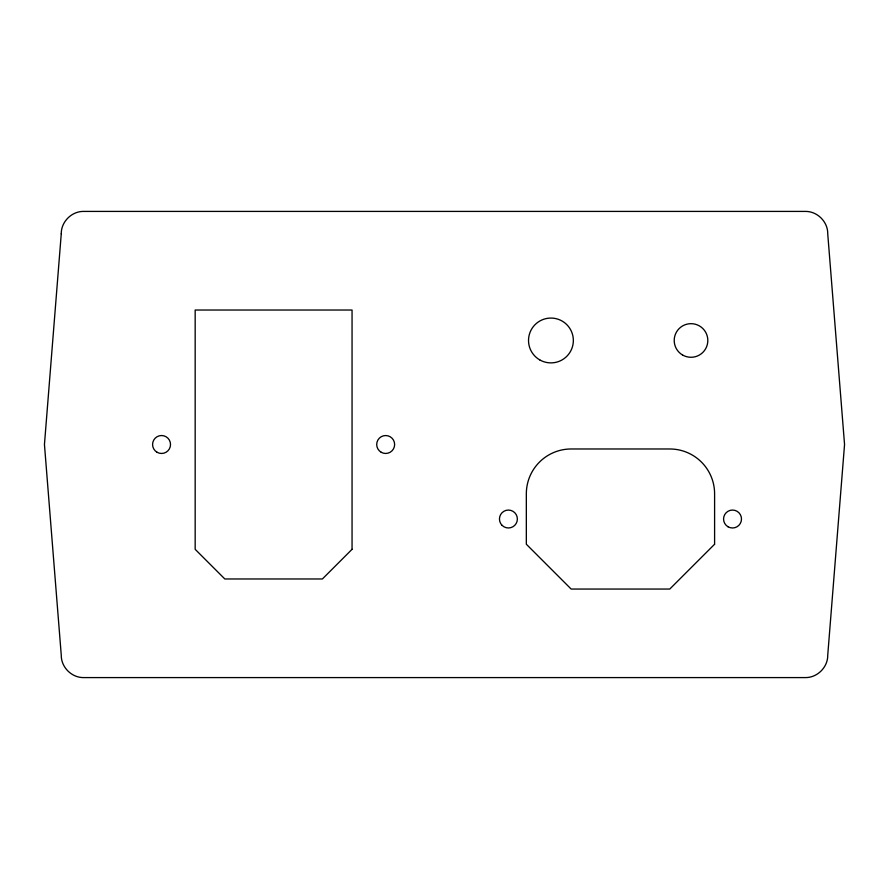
<?xml version="1.0" encoding="UTF-8"?>
<svg xmlns="http://www.w3.org/2000/svg" width="889" height="889" viewBox="0 0 889 889"><rect width="100%" height="100%" fill="white"/><g stroke="black" fill="none" stroke-linecap="round" stroke-linejoin="round"><path stroke-width="1.33" d="M61.263 233.829L44.45 444.5L61.263 655.171C61.03 667.15 71.687 677.807 83.666 677.585L805.334 677.585C817.313 677.807 827.97 667.15 827.737 655.171L844.55 444.5L827.737 233.829C827.97 221.85 817.313 211.193 805.334 211.415L83.666 211.415C71.687 211.193 61.03 221.85 61.263 233.829M352.055 549.302L322.385 578.972L224.828 578.972L195.169 549.313L195.169 310.028L352.055 310.028L352.055 549.302M714.6 544.235L669.773 589.051L571.16 589.051L526.332 544.235L526.332 493.806A44.828 44.828 0 0 1 571.16 448.978L669.773 448.978A44.828 44.828 0 0 1 714.6 493.806L714.6 544.235M157.064 452.268A8.968 8.968 0 0 0 170.521 444.5A8.968 8.968 0 0 0 157.064 436.732A8.968 8.968 0 0 0 157.064 452.268M381.192 452.268A8.968 8.968 0 0 0 394.638 444.5A8.968 8.968 0 0 0 381.192 436.732A8.968 8.968 0 0 0 381.192 452.268M502.074 525.355A8.968 8.968 0 0 0 517.065 521.343A8.968 8.968 0 0 0 506.085 510.364A8.968 8.968 0 0 0 502.074 525.355M728.047 526.788A8.968 8.968 0 0 0 741.493 519.02A8.968 8.968 0 0 0 728.047 511.253A8.968 8.968 0 0 0 728.047 526.788M682.608 355.033A16.813 16.813 0 0 0 707.822 340.476A16.813 16.813 0 0 0 682.608 325.919A16.813 16.813 0 0 0 682.608 355.033M539.734 359.889A22.414 22.414 0 0 0 573.349 340.476A22.414 22.414 0 0 0 539.734 321.062A22.414 22.414 0 0 0 539.734 359.889"/></g></svg>
